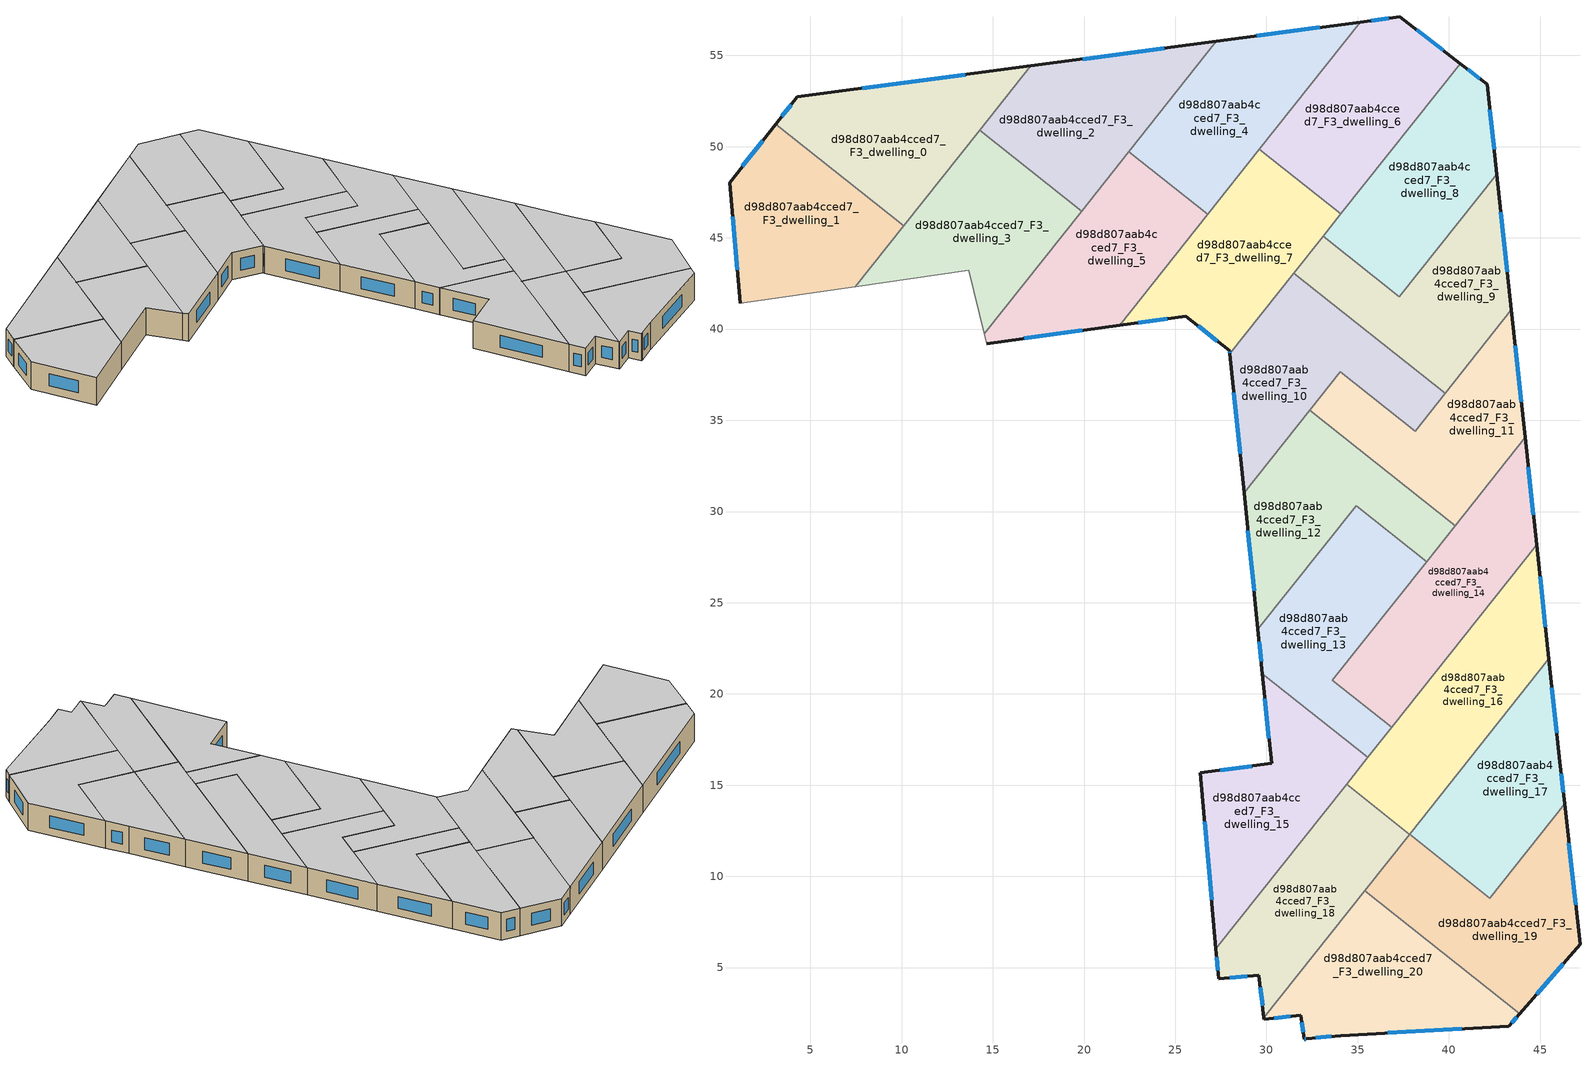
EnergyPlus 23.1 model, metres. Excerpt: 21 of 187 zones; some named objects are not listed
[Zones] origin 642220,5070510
d98d807aab4cced7_F3_dwelling_0
 floor to d98d807aab4cced7_F2_dwelling_0 (EU_floor_Construction): 17.07,54.42 10.12,45.67 3.1,51.24 4.27,52.72 z9
 wall outside (EU_wall_Construction): 17.07,54.42 4.27,52.72 3.1,51.24 z9:12
 wall to d98d807aab4cced7_F3_dwelling_1 (EU_wall_Construction): 3.1,51.24 10.12,45.67 z9:12
 wall to d98d807aab4cced7_F3_dwelling_3 (EU_wall_Construction): 10.12,45.67 14.27,50.9 z9:12
 wall to d98d807aab4cced7_F3_dwelling_2 (EU_wall_Construction): 14.27,50.9 17.07,54.42 z9:12
 window (EU_Window_Construction): 3.94,52.31 3.43,51.65 / 13.48,53.95 7.85,53.2 z9.84:11.16
 ceiling to d98d807aab4cced7_F4_dwelling_0 (EU_floor_Construction): 10.12,45.67 17.07,54.42 4.27,52.72 3.1,51.24 z12
d98d807aab4cced7_F3_dwelling_1
 floor to d98d807aab4cced7_F2_dwelling_1 (EU_floor_Construction): 10.12,45.67 7.46,42.32 1.16,41.42 0.56,48.02 3.1,51.24 z9
 wall outside (EU_wall_Construction): 3.1,51.24 0.56,48.02 1.16,41.42 z9:12
 wall adiabatic (EU_wall_Construction): 1.16,41.42 7.46,42.32 z9:12
 wall to d98d807aab4cced7_F3_dwelling_3 (EU_wall_Construction): 7.46,42.32 10.12,45.67 z9:12
 window (EU_Window_Construction): 0.73,46.17 1,43.27 / 2.39,50.34 1.28,48.92 z9.84:11.16
 ceiling to d98d807aab4cced7_F4_dwelling_1 (EU_floor_Construction): 7.46,42.32 10.12,45.67 3.1,51.24 0.56,48.02 1.16,41.42 z12
d98d807aab4cced7_F3_dwelling_10
 floor to d98d807aab4cced7_F2_dwelling_10 (EU_floor_Construction): 39.79,36.47 38.14,34.4 34.03,37.66 28.77,31.03 28,38.65 31.49,43.05 z9
 wall outside (EU_wall_Construction): 28,38.65 28.77,31.03 z9:12
 wall to d98d807aab4cced7_F3_dwelling_9 (EU_wall_Construction): 39.79,36.47 31.49,43.05 z9:12
 wall to d98d807aab4cced7_F3_dwelling_11 (EU_wall_Construction): 32.36,35.56 34.03,37.66 38.14,34.4 39.79,36.47 z9:12
 wall to d98d807aab4cced7_F3_dwelling_12 (EU_wall_Construction): 28.77,31.03 32.36,35.56 z9:12
 wall to d98d807aab4cced7_F3_dwelling_7 (EU_wall_Construction): 31.49,43.05 28,38.65 z9:12
 window (EU_Window_Construction): 28.21,36.52 28.55,33.17 z9.84:11.16
 ceiling to d98d807aab4cced7_F4_dwelling_10 (EU_floor_Construction): 38.14,34.4 39.79,36.47 31.49,43.05 28,38.65 28.77,31.03 34.03,37.66 z12
d98d807aab4cced7_F3_dwelling_11
 floor to d98d807aab4cced7_F2_dwelling_11 (EU_floor_Construction): 43.43,41.05 44.18,34.06 40.34,29.23 32.36,35.56 34.03,37.66 38.14,34.4 z9
 wall outside (EU_wall_Construction): 44.18,34.06 43.43,41.05 z9:12
 wall to d98d807aab4cced7_F3_dwelling_12 (EU_wall_Construction): 32.36,35.56 40.34,29.23 z9:12
 wall to d98d807aab4cced7_F3_dwelling_14 (EU_wall_Construction): 40.34,29.23 44.18,34.06 z9:12
 wall to d98d807aab4cced7_F3_dwelling_9 (EU_wall_Construction): 43.43,41.05 39.79,36.47 z9:12
 window (EU_Window_Construction): 43.97,36.02 43.64,39.1 z9.84:11.16
 ceiling to d98d807aab4cced7_F4_dwelling_11 (EU_floor_Construction): 40.34,29.23 44.18,34.06 43.43,41.05 38.14,34.4 34.03,37.66 32.36,35.56 z12
d98d807aab4cced7_F3_dwelling_12
 floor to d98d807aab4cced7_F2_dwelling_12 (EU_floor_Construction): 40.34,29.23 38.78,27.26 34.91,30.33 29.53,23.55 28.77,31.03 32.36,35.56 z9
 wall outside (EU_wall_Construction): 28.77,31.03 29.53,23.55 z9:12
 wall to d98d807aab4cced7_F3_dwelling_13 (EU_wall_Construction): 29.53,23.55 34.91,30.33 38.78,27.26 z9:12
 wall to d98d807aab4cced7_F3_dwelling_14 (EU_wall_Construction): 38.78,27.26 40.34,29.23 z9:12
 window (EU_Window_Construction): 28.98,28.93 29.32,25.64 z9.84:11.16
 ceiling to d98d807aab4cced7_F4_dwelling_12 (EU_floor_Construction): 38.78,27.26 40.34,29.23 32.36,35.56 28.77,31.03 29.53,23.55 34.91,30.33 z12
d98d807aab4cced7_F3_dwelling_13
 floor to d98d807aab4cced7_F2_dwelling_13 (EU_floor_Construction): 38.78,27.26 33.61,20.75 36.86,18.16 35.56,16.53 29.78,21.12 29.53,23.55 34.91,30.33 z9
 wall outside (EU_wall_Construction): 29.53,23.55 29.78,21.12 z9:12
 wall to d98d807aab4cced7_F3_dwelling_14 (EU_wall_Construction): 36.86,18.16 33.61,20.75 38.78,27.26 z9:12
 wall to d98d807aab4cced7_F3_dwelling_15 (EU_wall_Construction): 29.78,21.12 35.56,16.53 z9:12
 wall to d98d807aab4cced7_F3_dwelling_16 (EU_wall_Construction): 35.56,16.53 36.86,18.16 z9:12
 window (EU_Window_Construction): 29.6,22.87 29.71,21.8 z9.84:11.16
 ceiling to d98d807aab4cced7_F4_dwelling_13 (EU_floor_Construction): 36.86,18.16 33.61,20.75 38.78,27.26 34.91,30.33 29.53,23.55 29.78,21.12 35.56,16.53 z12
d98d807aab4cced7_F3_dwelling_14
 floor to d98d807aab4cced7_F2_dwelling_14 (EU_floor_Construction): 44.18,34.06 44.81,28.17 36.86,18.16 33.61,20.75 z9
 wall outside (EU_wall_Construction): 44.81,28.17 44.18,34.06 z9:12
 wall to d98d807aab4cced7_F3_dwelling_16 (EU_wall_Construction): 36.86,18.16 44.81,28.17 z9:12
 window (EU_Window_Construction): 44.63,29.82 44.35,32.41 z9.84:11.16
 ceiling to d98d807aab4cced7_F4_dwelling_14 (EU_floor_Construction): 36.86,18.16 44.81,28.17 44.18,34.06 33.61,20.75 z12
d98d807aab4cced7_F3_dwelling_15
 floor to d98d807aab4cced7_F2_dwelling_15 (EU_floor_Construction): 35.56,16.53 27.23,6.02 26.37,15.69 30.28,16.19 29.78,21.12 z9
 wall outside (EU_wall_Construction): 29.78,21.12 30.28,16.19 26.37,15.69 27.23,6.02 z9:12
 wall to d98d807aab4cced7_F3_dwelling_18 (EU_wall_Construction): 27.23,6.02 34.39,15.04 z9:12
 wall to d98d807aab4cced7_F3_dwelling_16 (EU_wall_Construction): 34.39,15.04 35.56,16.53 z9:12
 window (EU_Window_Construction): 29.18,16.05 27.47,15.83 / 29.92,19.74 30.14,17.57 / 26.61,12.98 26.99,8.73 z9.84:11.16
 ceiling to d98d807aab4cced7_F4_dwelling_15 (EU_floor_Construction): 27.23,6.02 35.56,16.53 29.78,21.12 30.28,16.19 26.37,15.69 z12
d98d807aab4cced7_F3_dwelling_16
 floor to d98d807aab4cced7_F2_dwelling_16 (EU_floor_Construction): 44.81,28.17 45.48,21.92 37.84,12.3 34.39,15.04 z9
 wall outside (EU_wall_Construction): 45.48,21.92 44.81,28.17 z9:12
 wall to d98d807aab4cced7_F3_dwelling_17 (EU_wall_Construction): 37.84,12.3 45.48,21.92 z9:12
 wall to d98d807aab4cced7_F3_dwelling_18 (EU_wall_Construction): 34.39,15.04 37.84,12.3 z9:12
 window (EU_Window_Construction): 45.29,23.68 45,26.42 z9.84:11.16
 ceiling to d98d807aab4cced7_F4_dwelling_16 (EU_floor_Construction): 37.84,12.3 45.48,21.92 44.81,28.17 34.39,15.04 z12
d98d807aab4cced7_F3_dwelling_17
 floor to d98d807aab4cced7_F2_dwelling_17 (EU_floor_Construction): 45.48,21.92 46.09,16.28 46.34,13.97 42.24,8.81 37.84,12.3 z9
 wall outside (EU_wall_Construction): 46.34,13.97 46.09,16.28 45.48,21.92 z9:12
 wall to d98d807aab4cced7_F3_dwelling_19 (EU_wall_Construction): 37.84,12.3 42.24,8.81 46.34,13.97 z9:12
 window (EU_Window_Construction): 45.92,17.86 45.65,20.34 / 46.27,14.62 46.16,15.64 z9.84:11.16
 ceiling to d98d807aab4cced7_F4_dwelling_17 (EU_floor_Construction): 42.24,8.81 46.34,13.97 46.09,16.28 45.48,21.92 37.84,12.3 z12
d98d807aab4cced7_F3_dwelling_18
 floor to d98d807aab4cced7_F2_dwelling_18 (EU_floor_Construction): 37.84,12.3 29.86,2.25 29.57,4.58 27.37,4.38 27.23,6.02 34.39,15.04 z9
 wall outside (EU_wall_Construction): 27.23,6.02 27.37,4.38 29.57,4.58 29.86,2.25 z9:12
 wall to d98d807aab4cced7_F3_dwelling_20 (EU_wall_Construction): 29.86,2.25 35.39,9.2 z9:12
 wall to d98d807aab4cced7_F3_dwelling_19 (EU_wall_Construction): 35.39,9.2 37.84,12.3 z9:12
 window (EU_Window_Construction): 29.65,3.93 29.78,2.9 / 27.99,4.44 28.96,4.52 / 27.27,5.56 27.33,4.84 z9.84:11.16
 ceiling to d98d807aab4cced7_F4_dwelling_18 (EU_floor_Construction): 29.86,2.25 37.84,12.3 34.39,15.04 27.23,6.02 27.37,4.38 29.57,4.58 z12
d98d807aab4cced7_F3_dwelling_19
 floor to d98d807aab4cced7_F2_dwelling_19 (EU_floor_Construction): 46.34,13.97 47.19,6.28 43.88,2.46 35.39,9.2 37.84,12.3 42.24,8.81 z9
 wall outside (EU_wall_Construction): 43.88,2.46 47.19,6.28 46.34,13.97 z9:12
 wall to d98d807aab4cced7_F3_dwelling_20 (EU_wall_Construction): 35.39,9.2 43.88,2.46 z9:12
 window (EU_Window_Construction): 44.81,3.53 46.26,5.21 / 46.95,8.43 46.58,11.82 z9.84:11.16
 ceiling to d98d807aab4cced7_F4_dwelling_19 (EU_floor_Construction): 43.88,2.46 47.19,6.28 46.34,13.97 42.24,8.81 37.84,12.3 35.39,9.2 z12
d98d807aab4cced7_F3_dwelling_2
 floor to d98d807aab4cced7_F2_dwelling_2 (EU_floor_Construction): 27.26,55.78 19.86,46.46 14.27,50.9 17.07,54.42 z9
 wall outside (EU_wall_Construction): 27.26,55.78 17.07,54.42 z9:12
 wall to d98d807aab4cced7_F3_dwelling_3 (EU_wall_Construction): 14.27,50.9 19.86,46.46 z9:12
 wall to d98d807aab4cced7_F3_dwelling_4 (EU_wall_Construction): 22.45,49.71 27.26,55.78 z9:12
 wall to d98d807aab4cced7_F3_dwelling_5 (EU_wall_Construction): 19.86,46.46 22.45,49.71 z9:12
 window (EU_Window_Construction): 24.4,55.4 19.92,54.8 z9.84:11.16
 ceiling to d98d807aab4cced7_F4_dwelling_2 (EU_floor_Construction): 19.86,46.46 27.26,55.78 17.07,54.42 14.27,50.9 z12
d98d807aab4cced7_F3_dwelling_20
 floor to d98d807aab4cced7_F2_dwelling_20 (EU_floor_Construction): 43.88,2.46 43.28,1.78 34.07,1.28 32.18,1.09 32.07,1.08 31.87,2.38 29.87,2.18 29.86,2.25 35.39,9.2 z9
 wall outside (EU_wall_Construction): 29.86,2.25 29.87,2.18 31.87,2.38 32.07,1.08 32.18,1.09 34.07,1.28 43.28,1.78 43.88,2.46 z9:12
 window (EU_Window_Construction): 31.93,2.01 32.02,1.44 / 30.43,2.23 31.31,2.32 / 43.45,1.97 43.71,2.27 / 36.65,1.42 40.7,1.64 / 32.71,1.14 33.54,1.22 / 32.1,1.08 32.15,1.08 z9.84:11.16
 ceiling to d98d807aab4cced7_F4_dwelling_20 (EU_floor_Construction): 43.28,1.78 43.88,2.46 35.39,9.2 29.86,2.25 29.87,2.18 31.87,2.38 32.07,1.08 32.18,1.09 34.07,1.28 z12
d98d807aab4cced7_F3_dwelling_3
 floor to d98d807aab4cced7_F2_dwelling_3 (EU_floor_Construction): 19.86,46.46 14.54,39.75 13.67,43.21 7.46,42.32 14.27,50.9 z9
 wall adiabatic (EU_wall_Construction): 7.46,42.32 13.67,43.21 14.54,39.75 z9:12
 wall to d98d807aab4cced7_F3_dwelling_5 (EU_wall_Construction): 14.54,39.75 19.86,46.46 z9:12
 ceiling to d98d807aab4cced7_F4_dwelling_3 (EU_floor_Construction): 14.54,39.75 19.86,46.46 14.27,50.9 7.46,42.32 13.67,43.21 z12
d98d807aab4cced7_F3_dwelling_4
 floor to d98d807aab4cced7_F2_dwelling_4 (EU_floor_Construction): 35.14,56.83 26.77,46.28 22.44,49.71 27.26,55.78 z9
 wall outside (EU_wall_Construction): 35.14,56.83 27.26,55.78 z9:12
 wall to d98d807aab4cced7_F3_dwelling_5 (EU_wall_Construction): 22.44,49.71 26.77,46.28 z9:12
 wall to d98d807aab4cced7_F3_dwelling_6 (EU_wall_Construction): 29.61,49.86 35.14,56.83 z9:12
 wall to d98d807aab4cced7_F3_dwelling_7 (EU_wall_Construction): 26.77,46.28 29.61,49.86 z9:12
 window (EU_Window_Construction): 32.93,56.54 29.47,56.07 z9.84:11.16
 ceiling to d98d807aab4cced7_F4_dwelling_4 (EU_floor_Construction): 26.77,46.28 35.14,56.83 27.26,55.78 22.44,49.71 z12
d98d807aab4cced7_F3_dwelling_5
 floor to d98d807aab4cced7_F2_dwelling_5 (EU_floor_Construction): 26.77,46.28 21.95,40.21 14.67,39.21 14.54,39.75 22.44,49.71 z9
 wall outside (EU_wall_Construction): 14.67,39.21 21.95,40.21 z9:12
 wall adiabatic (EU_wall_Construction): 14.54,39.75 14.67,39.21 z9:12
 wall to d98d807aab4cced7_F3_dwelling_7 (EU_wall_Construction): 21.95,40.21 26.77,46.28 z9:12
 window (EU_Window_Construction): 16.71,39.49 19.91,39.93 z9.84:11.16
 ceiling to d98d807aab4cced7_F4_dwelling_5 (EU_floor_Construction): 21.95,40.21 26.77,46.28 22.44,49.71 14.54,39.75 14.67,39.21 z12
d98d807aab4cced7_F3_dwelling_6
 floor to d98d807aab4cced7_F2_dwelling_6 (EU_floor_Construction): 40.62,54.55 34.08,46.32 29.61,49.86 35.14,56.83 37.29,57.12 z9
 wall outside (EU_wall_Construction): 40.62,54.55 37.29,57.12 35.14,56.83 z9:12
 wall to d98d807aab4cced7_F3_dwelling_7 (EU_wall_Construction): 29.61,49.86 34.08,46.32 z9:12
 wall to d98d807aab4cced7_F3_dwelling_8 (EU_wall_Construction): 34.08,46.32 40.62,54.55 z9:12
 window (EU_Window_Construction): 36.69,57.03 35.74,56.91 / 39.68,55.27 38.22,56.4 z9.84:11.16
 ceiling to d98d807aab4cced7_F4_dwelling_6 (EU_floor_Construction): 34.08,46.32 40.62,54.55 37.29,57.12 35.14,56.83 29.61,49.86 z12
d98d807aab4cced7_F3_dwelling_7
 floor to d98d807aab4cced7_F2_dwelling_7 (EU_floor_Construction): 34.08,46.32 28,38.65 27.98,38.8 25.58,40.71 21.95,40.21 29.61,49.86 z9
 wall outside (EU_wall_Construction): 21.95,40.21 25.58,40.71 27.98,38.8 28,38.65 z9:12
 wall to d98d807aab4cced7_F3_dwelling_9 (EU_wall_Construction): 31.49,43.05 33.1,45.09 z9:12
 wall to d98d807aab4cced7_F3_dwelling_8 (EU_wall_Construction): 33.1,45.09 34.08,46.32 z9:12
 window (EU_Window_Construction): 26.25,40.17 27.31,39.34 / 22.97,40.35 24.56,40.57 / 27.99,38.76 27.99,38.69 z9.84:11.16
 ceiling to d98d807aab4cced7_F4_dwelling_7 (EU_floor_Construction): 28,38.65 34.08,46.32 29.61,49.86 21.95,40.21 25.58,40.71 27.98,38.8 z12
d98d807aab4cced7_F3_dwelling_8
 floor to d98d807aab4cced7_F2_dwelling_8 (EU_floor_Construction): 42.1,53.41 42.62,48.49 37.29,41.76 33.1,45.09 40.62,54.55 z9
 wall outside (EU_wall_Construction): 42.62,48.49 42.1,53.41 40.62,54.55 z9:12
 wall to d98d807aab4cced7_F3_dwelling_9 (EU_wall_Construction): 33.1,45.09 37.29,41.76 42.62,48.49 z9:12
 window (EU_Window_Construction): 42.48,49.87 42.24,52.03 / 41.68,53.73 41.03,54.23 z9.84:11.16
 ceiling to d98d807aab4cced7_F4_dwelling_8 (EU_floor_Construction): 37.29,41.76 42.62,48.49 42.1,53.41 40.62,54.55 33.1,45.09 z12
d98d807aab4cced7_F3_dwelling_9
 floor to d98d807aab4cced7_F2_dwelling_9 (EU_floor_Construction): 42.62,48.49 43.43,41.05 39.79,36.47 31.49,43.05 33.1,45.09 37.29,41.76 z9
 wall outside (EU_wall_Construction): 43.43,41.05 42.62,48.49 z9:12
 window (EU_Window_Construction): 43.2,43.14 42.85,46.41 z9.84:11.16
 ceiling to d98d807aab4cced7_F4_dwelling_9 (EU_floor_Construction): 39.79,36.47 43.43,41.05 42.62,48.49 37.29,41.76 33.1,45.09 31.49,43.05 z12
[Building]
EU S2 Campaign: North Axis=0; Terrain=City; Solar Distribution=FullExterior
[Site:Location]
Lyon-Bron: Latitude=45.75; Longitude=5; Time Zone=1; Elevation=198
[SizingPeriod:WeatherFileDays]
AnnualSizingPeriod: Begin Month=1; Begin Day of Month=1; End Month=12; End Day of Month=31; Day of Week for Start Day=Monday; Use Weather File Daylight Saving Period=No; Use Weather File Rain and Snow Indicators=No
[MATERIAL]
EU_InternalMass_Material: Roughness=MediumRough; Thickness=0.1; Conductivity=1; Density=1800; Specific Heat=900; Thermal Absorptance=0.9; Solar Absorptance=0.7; Visible Absorptance=0.7
[MATERIAL:NOMASS] Roughness=MediumRough; Thermal Absorptance=0.9; Solar Absorptance=0.7; Visible Absorptance=0.7
Name | Thermal Resistance
EU_wall_NoMass | 0.776494
EU_floor_NoMass | 0.421597
[WINDOWMATERIAL:SIMPLEGLAZINGSYSTEM]
EU_Window_SimpleGlazing: UFactor=4.24961; Solar Heat Gain Coefficient=0.83; Visible Transmittance=0.83
[CONSTRUCTION]
EU_wall_Construction: EU_wall_NoMass
EU_floor_Construction: EU_floor_NoMass
EU_Window_Construction: EU_Window_SimpleGlazing
EU_InternalMass_Construction: EU_InternalMass_Material
[ZONE] Type=1; Multiplier=1; Ceiling Height=autocalculate; Floor Area=autocalculate; Part of Total Floor Area=Yes
Name | Volume
d98d807aab4cced7_F3_dwelling_0; d98d807aab4cced7_F3_dwelling_13 | 175.68
d98d807aab4cced7_F3_dwelling_1 | 175.648
d98d807aab4cced7_F3_dwelling_10 | 175.675
d98d807aab4cced7_F3_dwelling_11 | 170.711
d98d807aab4cced7_F3_dwelling_12 | 170.685
d98d807aab4cced7_F3_dwelling_14 | 185.61
d98d807aab4cced7_F3_dwelling_15 | 175.679
d98d807aab4cced7_F3_dwelling_16 | 192.271
d98d807aab4cced7_F3_dwelling_17 | 159.032
d98d807aab4cced7_F3_dwelling_18 | 158.946
d98d807aab4cced7_F3_dwelling_19 | 192.319
d98d807aab4cced7_F3_dwelling_2 | 175.661
d98d807aab4cced7_F3_dwelling_20 | 175.684
d98d807aab4cced7_F3_dwelling_3 | 175.674
d98d807aab4cced7_F3_dwelling_4 | 175.668
d98d807aab4cced7_F3_dwelling_5 | 175.671
d98d807aab4cced7_F3_dwelling_6 | 175.687
d98d807aab4cced7_F3_dwelling_7 | 175.686
d98d807aab4cced7_F3_dwelling_8 | 175.676
d98d807aab4cced7_F3_dwelling_9 | 175.682
[INTERNALMASS] Construction=EU_InternalMass_Construction
Name | Zone or ZoneList | Surface Area
d98d807aab4cced7_F3_dwelling_0_EU_InternalMass | d98d807aab4cced7_F3_dwelling_0 | 58.5616
d98d807aab4cced7_F3_dwelling_1_EU_InternalMass | d98d807aab4cced7_F3_dwelling_1 | 58.5511
d98d807aab4cced7_F3_dwelling_2_EU_InternalMass | d98d807aab4cced7_F3_dwelling_2 | 58.556
d98d807aab4cced7_F3_dwelling_3_EU_InternalMass | d98d807aab4cced7_F3_dwelling_3 | 58.5589
d98d807aab4cced7_F3_dwelling_4_EU_InternalMass | d98d807aab4cced7_F3_dwelling_4 | 58.5561
d98d807aab4cced7_F3_dwelling_5_EU_InternalMass | d98d807aab4cced7_F3_dwelling_5 | 58.5575
d98d807aab4cced7_F3_dwelling_6_EU_InternalMass | d98d807aab4cced7_F3_dwelling_6 | 58.5614
d98d807aab4cced7_F3_dwelling_7_EU_InternalMass | d98d807aab4cced7_F3_dwelling_7 | 58.5613
d98d807aab4cced7_F3_dwelling_8_EU_InternalMass | d98d807aab4cced7_F3_dwelling_8 | 58.5594
d98d807aab4cced7_F3_dwelling_9_EU_InternalMass | d98d807aab4cced7_F3_dwelling_9 | 58.5598
d98d807aab4cced7_F3_dwelling_10_EU_InternalMass | d98d807aab4cced7_F3_dwelling_10 | 58.5608
d98d807aab4cced7_F3_dwelling_11_EU_InternalMass | d98d807aab4cced7_F3_dwelling_11 | 56.904
d98d807aab4cced7_F3_dwelling_12_EU_InternalMass | d98d807aab4cced7_F3_dwelling_12 | 56.896
d98d807aab4cced7_F3_dwelling_13_EU_InternalMass | d98d807aab4cced7_F3_dwelling_13 | 58.5602
d98d807aab4cced7_F3_dwelling_14_EU_InternalMass | d98d807aab4cced7_F3_dwelling_14 | 61.8729
d98d807aab4cced7_F3_dwelling_15_EU_InternalMass | d98d807aab4cced7_F3_dwelling_15 | 58.5589
d98d807aab4cced7_F3_dwelling_16_EU_InternalMass | d98d807aab4cced7_F3_dwelling_16 | 64.0927
d98d807aab4cced7_F3_dwelling_17_EU_InternalMass | d98d807aab4cced7_F3_dwelling_17 | 53.0151
d98d807aab4cced7_F3_dwelling_18_EU_InternalMass | d98d807aab4cced7_F3_dwelling_18 | 53.0148
d98d807aab4cced7_F3_dwelling_19_EU_InternalMass | d98d807aab4cced7_F3_dwelling_19 | 64.1057
d98d807aab4cced7_F3_dwelling_20_EU_InternalMass | d98d807aab4cced7_F3_dwelling_20 | 58.5615
[OTHEREQUIPMENT] Fuel Type=Electricity; Design Level Calculation Method=Watts/Area; Power per Zone Floor Area=1; Fraction Latent=0; Fraction Radiant=0; Fraction Lost=0; Carbon Dioxide Generation Rate=0; EndUse Subcategory=EU_Step8_InternalGains
Name | Zone or ZoneList or Space or SpaceList | Schedule
EU_Step8_InternalGain_d98d807aab4cced7_F3_dwelling_0_f000 | d98d807aab4cced7_F3_dwelling_0 | EU_Step8_GainSchedule_d98d807aab4cced7_F3_dwelling_0_f000
EU_Step8_InternalGain_d98d807aab4cced7_F3_dwelling_1_f000 | d98d807aab4cced7_F3_dwelling_1 | EU_Step8_GainSchedule_d98d807aab4cced7_F3_dwelling_1_f000
EU_Step8_InternalGain_d98d807aab4cced7_F3_dwelling_2_f000 | d98d807aab4cced7_F3_dwelling_2 | EU_Step8_GainSchedule_d98d807aab4cced7_F3_dwelling_2_f000
EU_Step8_InternalGain_d98d807aab4cced7_F3_dwelling_3_f000 | d98d807aab4cced7_F3_dwelling_3 | EU_Step8_GainSchedule_d98d807aab4cced7_F3_dwelling_3_f000
EU_Step8_InternalGain_d98d807aab4cced7_F3_dwelling_4_f000 | d98d807aab4cced7_F3_dwelling_4 | EU_Step8_GainSchedule_d98d807aab4cced7_F3_dwelling_4_f000
EU_Step8_InternalGain_d98d807aab4cced7_F3_dwelling_5_f000 | d98d807aab4cced7_F3_dwelling_5 | EU_Step8_GainSchedule_d98d807aab4cced7_F3_dwelling_5_f000
EU_Step8_InternalGain_d98d807aab4cced7_F3_dwelling_6_f000 | d98d807aab4cced7_F3_dwelling_6 | EU_Step8_GainSchedule_d98d807aab4cced7_F3_dwelling_6_f000
EU_Step8_InternalGain_d98d807aab4cced7_F3_dwelling_7_f000 | d98d807aab4cced7_F3_dwelling_7 | EU_Step8_GainSchedule_d98d807aab4cced7_F3_dwelling_7_f000
EU_Step8_InternalGain_d98d807aab4cced7_F3_dwelling_8_f000 | d98d807aab4cced7_F3_dwelling_8 | EU_Step8_GainSchedule_d98d807aab4cced7_F3_dwelling_8_f000
EU_Step8_InternalGain_d98d807aab4cced7_F3_dwelling_9_f000 | d98d807aab4cced7_F3_dwelling_9 | EU_Step8_GainSchedule_d98d807aab4cced7_F3_dwelling_9_f000
EU_Step8_InternalGain_d98d807aab4cced7_F3_dwelling_10_f000 | d98d807aab4cced7_F3_dwelling_10 | EU_Step8_GainSchedule_d98d807aab4cced7_F3_dwelling_10_f000
EU_Step8_InternalGain_d98d807aab4cced7_F3_dwelling_11_f000 | d98d807aab4cced7_F3_dwelling_11 | EU_Step8_GainSchedule_d98d807aab4cced7_F3_dwelling_11_f000
EU_Step8_InternalGain_d98d807aab4cced7_F3_dwelling_12_f000 | d98d807aab4cced7_F3_dwelling_12 | EU_Step8_GainSchedule_d98d807aab4cced7_F3_dwelling_12_f000
EU_Step8_InternalGain_d98d807aab4cced7_F3_dwelling_13_f000 | d98d807aab4cced7_F3_dwelling_13 | EU_Step8_GainSchedule_d98d807aab4cced7_F3_dwelling_13_f000
EU_Step8_InternalGain_d98d807aab4cced7_F3_dwelling_14_f000 | d98d807aab4cced7_F3_dwelling_14 | EU_Step8_GainSchedule_d98d807aab4cced7_F3_dwelling_14_f000
EU_Step8_InternalGain_d98d807aab4cced7_F3_dwelling_15_f000 | d98d807aab4cced7_F3_dwelling_15 | EU_Step8_GainSchedule_d98d807aab4cced7_F3_dwelling_15_f000
EU_Step8_InternalGain_d98d807aab4cced7_F3_dwelling_16_f000 | d98d807aab4cced7_F3_dwelling_16 | EU_Step8_GainSchedule_d98d807aab4cced7_F3_dwelling_16_f000
EU_Step8_InternalGain_d98d807aab4cced7_F3_dwelling_17_f000 | d98d807aab4cced7_F3_dwelling_17 | EU_Step8_GainSchedule_d98d807aab4cced7_F3_dwelling_17_f000
EU_Step8_InternalGain_d98d807aab4cced7_F3_dwelling_18_f000 | d98d807aab4cced7_F3_dwelling_18 | EU_Step8_GainSchedule_d98d807aab4cced7_F3_dwelling_18_f000
EU_Step8_InternalGain_d98d807aab4cced7_F3_dwelling_19_f000 | d98d807aab4cced7_F3_dwelling_19 | EU_Step8_GainSchedule_d98d807aab4cced7_F3_dwelling_19_f000
EU_Step8_InternalGain_d98d807aab4cced7_F3_dwelling_20_f000 | d98d807aab4cced7_F3_dwelling_20 | EU_Step8_GainSchedule_d98d807aab4cced7_F3_dwelling_20_f000
[ZONEVENTILATION:DESIGNFLOWRATE] Schedule=EU_AlwaysOn; Design Flow Rate Calculation Method=AirChanges/Hour; Air Changes per Hour=0.693814; Ventilation Type=Natural; Fan Pressure Rise=0; Fan Total Efficiency=1; Constant Term Coefficient=1; Temperature Term Coefficient=0; Velocity Term Coefficient=0; Velocity Squared Term Coefficient=0; Minimum Indoor Temperature=-100; Maximum Indoor Temperature=100; Delta Temperature=-100; Minimum Outdoor Temperature=-100; Maximum Outdoor Temperature=100; Maximum Wind Speed=40
Name | Zone or ZoneList or Space or SpaceList
EU_ConstantAir_d98d807aab4cced7_F3_dwelling_0 | d98d807aab4cced7_F3_dwelling_0
EU_ConstantAir_d98d807aab4cced7_F3_dwelling_1 | d98d807aab4cced7_F3_dwelling_1
EU_ConstantAir_d98d807aab4cced7_F3_dwelling_2 | d98d807aab4cced7_F3_dwelling_2
EU_ConstantAir_d98d807aab4cced7_F3_dwelling_3 | d98d807aab4cced7_F3_dwelling_3
EU_ConstantAir_d98d807aab4cced7_F3_dwelling_4 | d98d807aab4cced7_F3_dwelling_4
EU_ConstantAir_d98d807aab4cced7_F3_dwelling_5 | d98d807aab4cced7_F3_dwelling_5
EU_ConstantAir_d98d807aab4cced7_F3_dwelling_6 | d98d807aab4cced7_F3_dwelling_6
EU_ConstantAir_d98d807aab4cced7_F3_dwelling_7 | d98d807aab4cced7_F3_dwelling_7
EU_ConstantAir_d98d807aab4cced7_F3_dwelling_8 | d98d807aab4cced7_F3_dwelling_8
EU_ConstantAir_d98d807aab4cced7_F3_dwelling_9 | d98d807aab4cced7_F3_dwelling_9
EU_ConstantAir_d98d807aab4cced7_F3_dwelling_10 | d98d807aab4cced7_F3_dwelling_10
EU_ConstantAir_d98d807aab4cced7_F3_dwelling_11 | d98d807aab4cced7_F3_dwelling_11
EU_ConstantAir_d98d807aab4cced7_F3_dwelling_12 | d98d807aab4cced7_F3_dwelling_12
EU_ConstantAir_d98d807aab4cced7_F3_dwelling_13 | d98d807aab4cced7_F3_dwelling_13
EU_ConstantAir_d98d807aab4cced7_F3_dwelling_14 | d98d807aab4cced7_F3_dwelling_14
EU_ConstantAir_d98d807aab4cced7_F3_dwelling_15 | d98d807aab4cced7_F3_dwelling_15
EU_ConstantAir_d98d807aab4cced7_F3_dwelling_16 | d98d807aab4cced7_F3_dwelling_16
EU_ConstantAir_d98d807aab4cced7_F3_dwelling_17 | d98d807aab4cced7_F3_dwelling_17
EU_ConstantAir_d98d807aab4cced7_F3_dwelling_18 | d98d807aab4cced7_F3_dwelling_18
EU_ConstantAir_d98d807aab4cced7_F3_dwelling_19 | d98d807aab4cced7_F3_dwelling_19
EU_ConstantAir_d98d807aab4cced7_F3_dwelling_20 | d98d807aab4cced7_F3_dwelling_20
[HVACTEMPLATE:ZONE:IDEALLOADSAIRSYSTEM] System Availability Schedule=EU_AlwaysOn; Maximum Heating Supply Air Temperature=50; Minimum Cooling Supply Air Temperature=13; Maximum Heating Supply Air Humidity Ratio=0.0156; Minimum Cooling Supply Air Humidity Ratio=0.0077; Heating Limit=NoLimit; Cooling Limit=NoLimit; Heating Availability Schedule=EU_AlwaysOn; Cooling Availability Schedule=EU_CoolingOff; Dehumidification Control Type=ConstantSensibleHeatRatio; Cooling Sensible Heat Ratio=0.7; Dehumidification Setpoint=60; Humidification Control Type=None; Humidification Setpoint=30; Outdoor Air Method=None; Outdoor Air Flow Rate per Person=0.00944; Outdoor Air Flow Rate per Zone Floor Area=0; Outdoor Air Flow Rate per Zone=0; Demand Controlled Ventilation Type=None; Outdoor Air Economizer Type=NoEconomizer; Heat Recovery Type=None; Sensible Heat Recovery Effectiveness=0.7; Latent Heat Recovery Effectiveness=0.65
Name | Template Thermostat
d98d807aab4cced7_F3_dwelling_0 | EU_HeatOnly_d98d807aab4cced7_F3_dwelling_0
d98d807aab4cced7_F3_dwelling_1 | EU_HeatOnly_d98d807aab4cced7_F3_dwelling_1
d98d807aab4cced7_F3_dwelling_2 | EU_HeatOnly_d98d807aab4cced7_F3_dwelling_2
d98d807aab4cced7_F3_dwelling_3 | EU_HeatOnly_d98d807aab4cced7_F3_dwelling_3
d98d807aab4cced7_F3_dwelling_4 | EU_HeatOnly_d98d807aab4cced7_F3_dwelling_4
d98d807aab4cced7_F3_dwelling_5 | EU_HeatOnly_d98d807aab4cced7_F3_dwelling_5
d98d807aab4cced7_F3_dwelling_6 | EU_HeatOnly_d98d807aab4cced7_F3_dwelling_6
d98d807aab4cced7_F3_dwelling_7 | EU_HeatOnly_d98d807aab4cced7_F3_dwelling_7
d98d807aab4cced7_F3_dwelling_8 | EU_HeatOnly_d98d807aab4cced7_F3_dwelling_8
d98d807aab4cced7_F3_dwelling_9 | EU_HeatOnly_d98d807aab4cced7_F3_dwelling_9
d98d807aab4cced7_F3_dwelling_10 | EU_HeatOnly_d98d807aab4cced7_F3_dwelling_10
d98d807aab4cced7_F3_dwelling_11 | EU_HeatOnly_d98d807aab4cced7_F3_dwelling_11
d98d807aab4cced7_F3_dwelling_12 | EU_HeatOnly_d98d807aab4cced7_F3_dwelling_12
d98d807aab4cced7_F3_dwelling_13 | EU_HeatOnly_d98d807aab4cced7_F3_dwelling_13
d98d807aab4cced7_F3_dwelling_14 | EU_HeatOnly_d98d807aab4cced7_F3_dwelling_14
d98d807aab4cced7_F3_dwelling_15 | EU_HeatOnly_d98d807aab4cced7_F3_dwelling_15
d98d807aab4cced7_F3_dwelling_16 | EU_HeatOnly_d98d807aab4cced7_F3_dwelling_16
d98d807aab4cced7_F3_dwelling_17 | EU_HeatOnly_d98d807aab4cced7_F3_dwelling_17
d98d807aab4cced7_F3_dwelling_18 | EU_HeatOnly_d98d807aab4cced7_F3_dwelling_18
d98d807aab4cced7_F3_dwelling_19 | EU_HeatOnly_d98d807aab4cced7_F3_dwelling_19
d98d807aab4cced7_F3_dwelling_20 | EU_HeatOnly_d98d807aab4cced7_F3_dwelling_20
[SIZING:ZONE] Zone Cooling Design Supply Air Temperature Input Method=SupplyAirTemperature; Zone Cooling Design Supply Air Temperature=13; Zone Heating Design Supply Air Temperature Input Method=SupplyAirTemperature; Zone Heating Design Supply Air Temperature=50; Zone Cooling Design Supply Air Humidity Ratio=0.008; Zone Heating Design Supply Air Humidity Ratio=0.008; Cooling Design Air Flow Method=DesignDay; Cooling Design Air Flow Rate=0; Cooling Minimum Air Flow per Zone Floor Area=0.000762; Cooling Minimum Air Flow=0; Cooling Minimum Air Flow Fraction=0.2; Heating Design Air Flow Method=DesignDay; Heating Design Air Flow Rate=0; Heating Maximum Air Flow per Zone Floor Area=0.002032; Heating Maximum Air Flow=0.141576; Heating Maximum Air Flow Fraction=0.3; Account for Dedicated Outdoor Air System=No; Dedicated Outdoor Air System Control Strategy=NeutralSupplyAir; Dedicated Outdoor Air Low Setpoint Temperature for Design=autosize; Dedicated Outdoor Air High Setpoint Temperature for Design=autosize; Zone Load Sizing Method=Sensible Load Only No Latent Load; Zone Latent Cooling Design Supply Air Humidity Ratio Input Method=HumidityRatioDifference; Zone Cooling Design Supply Air Humidity Ratio Difference=0.005; Zone Latent Heating Design Supply Air Humidity Ratio Input Method=HumidityRatioDifference; Zone Humidification Design Supply Air Humidity Ratio Difference=0.005
d98d807aab4cced7_F3_dwelling_0; d98d807aab4cced7_F3_dwelling_1; d98d807aab4cced7_F3_dwelling_2; d98d807aab4cced7_F3_dwelling_3; d98d807aab4cced7_F3_dwelling_4; d98d807aab4cced7_F3_dwelling_5; d98d807aab4cced7_F3_dwelling_6; d98d807aab4cced7_F3_dwelling_7; d98d807aab4cced7_F3_dwelling_8; d98d807aab4cced7_F3_dwelling_9; d98d807aab4cced7_F3_dwelling_10; d98d807aab4cced7_F3_dwelling_11; d98d807aab4cced7_F3_dwelling_12; d98d807aab4cced7_F3_dwelling_13; d98d807aab4cced7_F3_dwelling_14; d98d807aab4cced7_F3_dwelling_15; d98d807aab4cced7_F3_dwelling_16; d98d807aab4cced7_F3_dwelling_17; d98d807aab4cced7_F3_dwelling_18; d98d807aab4cced7_F3_dwelling_19; d98d807aab4cced7_F3_dwelling_20
[SCHEDULE:CONSTANT]
Name | Hourly Value
EU_AlwaysOn | 1
EU_CoolingOff | 0
[SCHEDULE:FILE] Column Number=1; Rows to Skip at Top=0; Number of Hours of Data=8760; Column Separator=Comma; Interpolate to Timestep=No; Minutes per Item=60; Adjust Schedule for Daylight Savings=Yes
Name | File
EU_Step8_GainSchedule_d98d807aab4cced7_F3_dwelling_0_f000 | ../../schedules/d98d807aab4cced7/d98d807aab4cced7_F3_dwelling_0_f000_gain.csv
EU_Step8_GainSchedule_d98d807aab4cced7_F3_dwelling_1_f000 | ../../schedules/d98d807aab4cced7/d98d807aab4cced7_F3_dwelling_1_f000_gain.csv
EU_Step8_GainSchedule_d98d807aab4cced7_F3_dwelling_2_f000 | ../../schedules/d98d807aab4cced7/d98d807aab4cced7_F3_dwelling_2_f000_gain.csv
EU_Step8_GainSchedule_d98d807aab4cced7_F3_dwelling_3_f000 | ../../schedules/d98d807aab4cced7/d98d807aab4cced7_F3_dwelling_3_f000_gain.csv
EU_Step8_GainSchedule_d98d807aab4cced7_F3_dwelling_4_f000 | ../../schedules/d98d807aab4cced7/d98d807aab4cced7_F3_dwelling_4_f000_gain.csv
EU_Step8_GainSchedule_d98d807aab4cced7_F3_dwelling_5_f000 | ../../schedules/d98d807aab4cced7/d98d807aab4cced7_F3_dwelling_5_f000_gain.csv
EU_Step8_GainSchedule_d98d807aab4cced7_F3_dwelling_6_f000 | ../../schedules/d98d807aab4cced7/d98d807aab4cced7_F3_dwelling_6_f000_gain.csv
EU_Step8_GainSchedule_d98d807aab4cced7_F3_dwelling_7_f000 | ../../schedules/d98d807aab4cced7/d98d807aab4cced7_F3_dwelling_7_f000_gain.csv
EU_Step8_GainSchedule_d98d807aab4cced7_F3_dwelling_8_f000 | ../../schedules/d98d807aab4cced7/d98d807aab4cced7_F3_dwelling_8_f000_gain.csv
EU_Step8_GainSchedule_d98d807aab4cced7_F3_dwelling_9_f000 | ../../schedules/d98d807aab4cced7/d98d807aab4cced7_F3_dwelling_9_f000_gain.csv
EU_Step8_GainSchedule_d98d807aab4cced7_F3_dwelling_10_f000 | ../../schedules/d98d807aab4cced7/d98d807aab4cced7_F3_dwelling_10_f000_gain.csv
EU_Step8_GainSchedule_d98d807aab4cced7_F3_dwelling_11_f000 | ../../schedules/d98d807aab4cced7/d98d807aab4cced7_F3_dwelling_11_f000_gain.csv
EU_Step8_GainSchedule_d98d807aab4cced7_F3_dwelling_12_f000 | ../../schedules/d98d807aab4cced7/d98d807aab4cced7_F3_dwelling_12_f000_gain.csv
EU_Step8_GainSchedule_d98d807aab4cced7_F3_dwelling_13_f000 | ../../schedules/d98d807aab4cced7/d98d807aab4cced7_F3_dwelling_13_f000_gain.csv
EU_Step8_GainSchedule_d98d807aab4cced7_F3_dwelling_14_f000 | ../../schedules/d98d807aab4cced7/d98d807aab4cced7_F3_dwelling_14_f000_gain.csv
EU_Step8_GainSchedule_d98d807aab4cced7_F3_dwelling_15_f000 | ../../schedules/d98d807aab4cced7/d98d807aab4cced7_F3_dwelling_15_f000_gain.csv
EU_Step8_GainSchedule_d98d807aab4cced7_F3_dwelling_16_f000 | ../../schedules/d98d807aab4cced7/d98d807aab4cced7_F3_dwelling_16_f000_gain.csv
EU_Step8_GainSchedule_d98d807aab4cced7_F3_dwelling_17_f000 | ../../schedules/d98d807aab4cced7/d98d807aab4cced7_F3_dwelling_17_f000_gain.csv
EU_Step8_GainSchedule_d98d807aab4cced7_F3_dwelling_18_f000 | ../../schedules/d98d807aab4cced7/d98d807aab4cced7_F3_dwelling_18_f000_gain.csv
EU_Step8_GainSchedule_d98d807aab4cced7_F3_dwelling_19_f000 | ../../schedules/d98d807aab4cced7/d98d807aab4cced7_F3_dwelling_19_f000_gain.csv
EU_Step8_GainSchedule_d98d807aab4cced7_F3_dwelling_20_f000 | ../../schedules/d98d807aab4cced7/d98d807aab4cced7_F3_dwelling_20_f000_gain.csv
